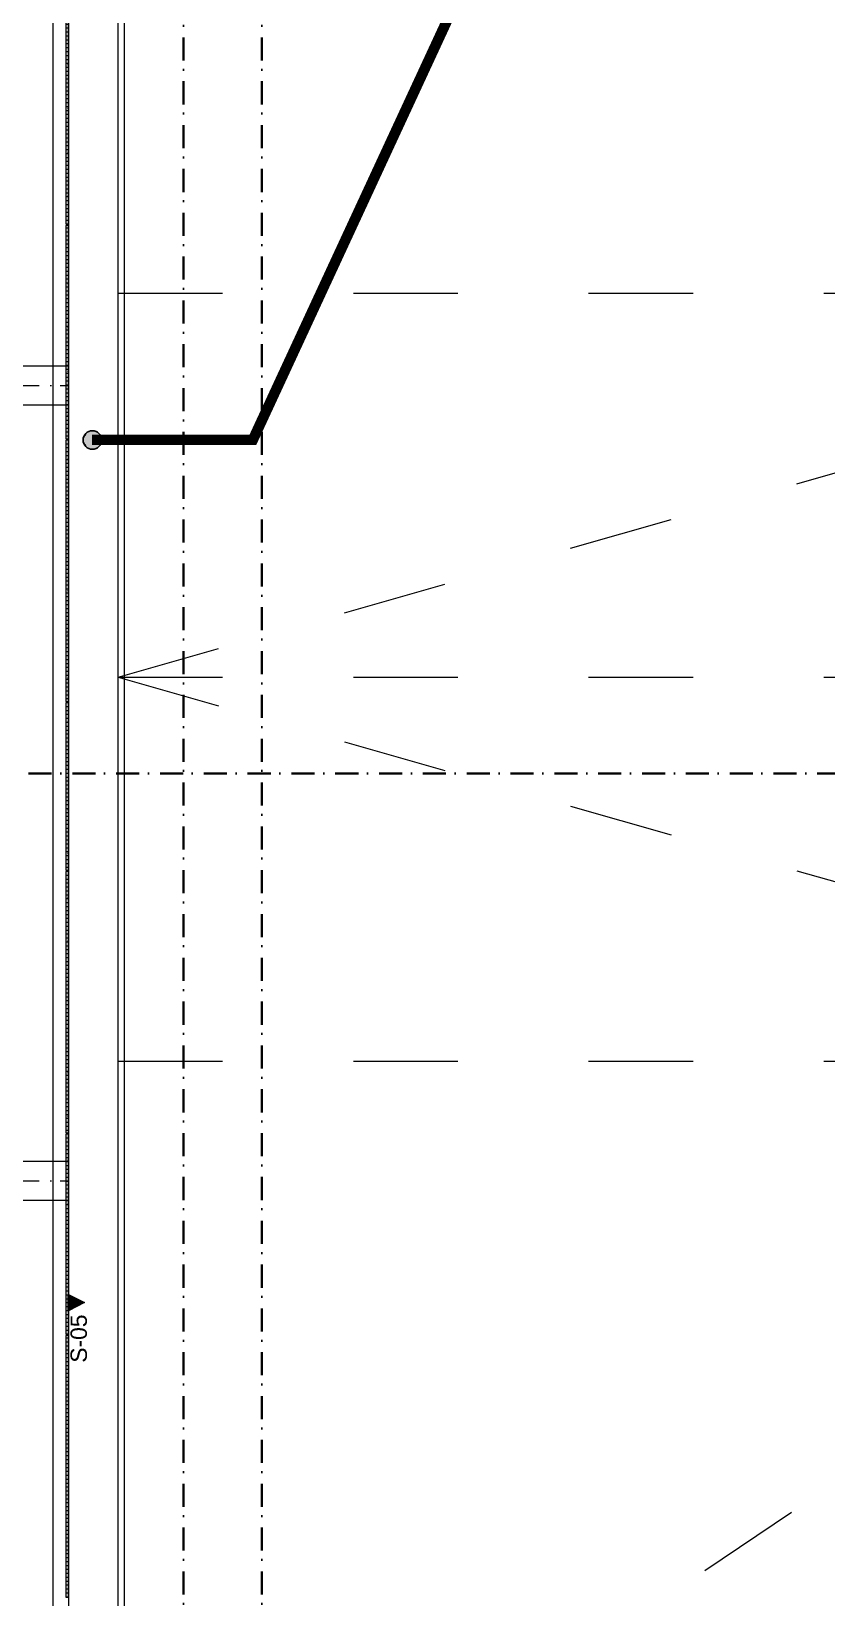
# Model space of a CAD drawing. Header units: millimetres. Extents: x 1322820 to 1391563, y 1051909 to 1098256.
# Drawn here: x 1355265 to 1361349, y 1059466 to 1071447 of the extents above; entities that cross this region are included whole.
import ezdxf
from ezdxf.enums import TextEntityAlignment as Align

# ---------------------------------------------------------------- set-up
doc = ezdxf.new("R2010")
doc.units = ezdxf.units.MM
doc.header["$MEASUREMENT"] = 0
doc.set_wipeout_variables(frame=1)
for name, pattern in [('AStair_dashed', [1800, 800, -1000]), ('Dot & Dashed', [335.138881, 176.388884, -88.194442, 0, -70.555556]), ('Wipeout_Contour', [1000, 0, -1000])]:
    doc.linetypes.add(name, pattern=pattern)
doc.layers.get('0').update_dxf_attribs({"true_color": 0x787878})
for name, color, linetype, lineweight, true_color in [('0_Pen_No__1', 7, 'Continuous', 13, 0x787878), ('0_Pen_No__21', 7, 'Continuous', 20, 0x787878), ('arhitectura - decoratii fatada_Pen_No__21', 7, 'Continuous', 20, 0x787878), ('New_arhitectura - axe_Pen_No__201', 7, 'Continuous', 35, 0x787878), ('New_arhitectura - copertina_Pen_No__1', 7, 'Continuous', 13, 0x787878), ('New_arhitectura - desen 2D_Pen_No__2', 7, 'Continuous', 13, 0x787878), ('New_arhitectura - sort tabla_Pen_No__21', 7, 'Continuous', 20, 0x787878), ('New_rezistenta - atic_Pen_No__1', 7, 'Continuous', 13, 0x787878)]:
    doc.layers.add(name, color=color, linetype=linetype, lineweight=lineweight, true_color=true_color)
for name, color, linetype, true_color in [('arhitectura - decoratii fatada', 7, 'Continuous', 0x787878), ('New_arhitectura - axe', 7, 'Continuous', 0x787878), ('New_arhitectura - sort tabla', 7, 'Continuous', 0x787878), ('New_rezistenta - atic', 7, 'Continuous', 0x787878)]:
    doc.layers.add(name, color=color, linetype=linetype, true_color=true_color)
doc.layers.add('circuite iluminat vitali', color=1, linetype='Continuous')
doc.layers.add('circuite prize vitali', color=1, linetype='Continuous')
doc.styles.add('GENERATED_STYLE_1', font='arialbd.ttf')
doc.styles.add('GENERATED_STYLE_2', font='arial.ttf')
pattern_1 = [(0, (1356235.236, 1078942.57), (0, 30), [])]

# ---------------------------------------------------------------- blocks, each defined once
blk = doc.blocks.new('HEA Beam 23')
at = {"layer": 'New_arhitectura - copertina_Pen_No__1', "color": 7, "linetype": 'Continuous', "lineweight": 13}
for p, q in [((600, 150), (0, 150)), ((0, 150), (0, 0)), ((1200, 150), (600, 150)), ((1200, 0), (1200, 150)), ((0, 0), (0, -150)), ((1200, -150), (1200, 0)), ((0, -150), (600, -150)), ((600, -150), (1200, -150))]:
    blk.add_line(p, q, dxfattribs=at)
at = {"layer": 'New_arhitectura - copertina_Pen_No__1', "color": 7, "linetype": 'Dot & Dashed', "lineweight": 13}
blk.add_line((0, 0), (1200, 0), dxfattribs=at)
blk = doc.blocks.new('Slab_1_1', base_point=(1346479, 1090721))
at = {"layer": 'New_arhitectura - sort tabla_Pen_No__21', "color": 7, "linetype": 'Continuous', "lineweight": 20, "flags": 128}
blk.add_lwpolyline([(1346479, 1090721), (1326679, 1090721), (1326679, 1075929), (1355429, 1075929), (1355429, 1056171), (1372849, 1056171), (1372849, 1096121), (1355279, 1096121), (1355279, 1089269), (1355829, 1089269), (1355829, 1095571), (1372229, 1095571), (1372229, 1056721), (1355979, 1056721), (1355979, 1076471), (1327229, 1076471), (1327229, 1090171), (1346479, 1090171)], close=True, dxfattribs=at)
blk = doc.blocks.new('Wall_22_1', base_point=(1355929, 1076421))
at = {"color": 254, "linetype": 'Wipeout_Contour', "lineweight": 0, "ltscale": 6898525.840029548}
blk.add_wipeout([(1355549, 1056321), (1355579, 1056321), (1355579, 1076041), (1355549, 1076041)], dxfattribs=at).dxf.layer = 'New_rezistenta - atic'
at = {"color": 254, "linetype": 'Wipeout_Contour', "lineweight": 0, "ltscale": 6898890.44123323}
blk.add_wipeout([(1355579, 1076071), (1355579, 1056421), (1355679, 1056421), (1355679, 1076071)], dxfattribs=at).dxf.layer = 'New_rezistenta - atic'
at = {"layer": 'New_rezistenta - atic_Pen_No__1', "color": 7, "linetype": 'Continuous', "lineweight": 13, "flags": 128}
blk.add_lwpolyline([(1355549, 1076041), (1355549, 1056291)], dxfattribs=at)
at = {"color": 254, "linetype": 'Wipeout_Contour', "lineweight": 0, "ltscale": 6899872.342146633}
blk.add_wipeout([(1355679, 1076171), (1355679, 1056671), (1355929, 1056671), (1355929, 1076171)], dxfattribs=at).dxf.layer = 'New_rezistenta - atic'
at = {"layer": 'New_rezistenta - atic_Pen_No__1', "color": 7, "linetype": 'Continuous', "lineweight": 13, "flags": 128}
blk.add_lwpolyline([(1355929, 1056671), (1355929, 1076171)], dxfattribs=at)
blk = doc.blocks.new('Wall_69_1', base_point=(1355529, 1069973))
at = {"layer": 'arhitectura - decoratii fatada', "linetype": 'Continuous', "lineweight": 0, "true_color": 0x000000}
h = blk.add_hatch(dxfattribs=at)
h.set_pattern_fill('PLYWOOD_0001', color=18, style=0, pattern_type=2)
h.set_pattern_definition(pattern_1)
h.paths.add_polyline_path([(1355549, 1069973), (1355549, 1071973), (1355529, 1071973), (1355529, 1069973)])
at = {"layer": 'arhitectura - decoratii fatada_Pen_No__21', "color": 7, "linetype": 'Continuous', "lineweight": 20, "flags": 128}
for points in [[(1355549, 1071973), (1355529, 1071973)], [(1355529, 1071973), (1355529, 1069973)], [(1355549, 1069973), (1355549, 1071973)], [(1355529, 1069973), (1355549, 1069973)]]:
    blk.add_lwpolyline(points, dxfattribs=at)
blk = doc.blocks.new('Wall_70_1', base_point=(1355529, 1068331))
at = {"layer": 'arhitectura - decoratii fatada', "linetype": 'Continuous', "lineweight": 0, "true_color": 0x000000}
h = blk.add_hatch(dxfattribs=at)
h.set_pattern_fill('PLYWOOD_0001', color=18, style=0, pattern_type=2)
h.set_pattern_definition(pattern_1)
h.paths.add_polyline_path([(1355549, 1068331), (1355549, 1069963), (1355529, 1069963), (1355529, 1068331)])
at = {"layer": 'arhitectura - decoratii fatada_Pen_No__21', "color": 7, "linetype": 'Continuous', "lineweight": 20, "flags": 128}
for points in [[(1355549, 1069963), (1355529, 1069963)], [(1355529, 1069963), (1355529, 1068331)], [(1355549, 1068331), (1355549, 1069963)], [(1355529, 1068331), (1355549, 1068331)]]:
    blk.add_lwpolyline(points, dxfattribs=at)
blk = doc.blocks.new('Wall_71_1', base_point=(1355529, 1066321))
at = {"layer": 'arhitectura - decoratii fatada', "linetype": 'Continuous', "lineweight": 0, "true_color": 0x000000}
h = blk.add_hatch(dxfattribs=at)
h.set_pattern_fill('PLYWOOD_0001', color=18, style=0, pattern_type=2)
h.set_pattern_definition(pattern_1)
h.paths.add_polyline_path([(1355549, 1066321), (1355549, 1068321), (1355529, 1068321), (1355529, 1066321)])
at = {"layer": 'arhitectura - decoratii fatada_Pen_No__21', "color": 7, "linetype": 'Continuous', "lineweight": 20, "flags": 128}
for points in [[(1355549, 1068321), (1355529, 1068321)], [(1355529, 1068321), (1355529, 1066321)], [(1355549, 1066321), (1355549, 1068321)], [(1355529, 1066321), (1355549, 1066321)]]:
    blk.add_lwpolyline(points, dxfattribs=at)
blk = doc.blocks.new('Wall_72_1', base_point=(1355529, 1065031))
at = {"layer": 'arhitectura - decoratii fatada', "linetype": 'Continuous', "lineweight": 0, "true_color": 0x000000}
h = blk.add_hatch(dxfattribs=at)
h.set_pattern_fill('PLYWOOD_0001', color=18, style=0, pattern_type=2)
h.set_pattern_definition(pattern_1)
h.paths.add_polyline_path([(1355549, 1065031), (1355549, 1066311), (1355529, 1066311), (1355529, 1065031)])
at = {"layer": 'arhitectura - decoratii fatada_Pen_No__21', "color": 7, "linetype": 'Continuous', "lineweight": 20, "flags": 128}
for points in [[(1355549, 1066311), (1355529, 1066311)], [(1355529, 1066311), (1355529, 1065031)], [(1355549, 1065031), (1355549, 1066311)], [(1355529, 1065031), (1355549, 1065031)]]:
    blk.add_lwpolyline(points, dxfattribs=at)
blk = doc.blocks.new('Wall_73_1', base_point=(1355529, 1063021))
at = {"layer": 'arhitectura - decoratii fatada', "linetype": 'Continuous', "lineweight": 0, "true_color": 0x000000}
h = blk.add_hatch(dxfattribs=at)
h.set_pattern_fill('PLYWOOD_0001', color=18, style=0, pattern_type=2)
h.set_pattern_definition(pattern_1)
h.paths.add_polyline_path([(1355549, 1063021), (1355549, 1065021), (1355529, 1065021), (1355529, 1063021)])
at = {"layer": 'arhitectura - decoratii fatada_Pen_No__21', "color": 7, "linetype": 'Continuous', "lineweight": 20, "flags": 128}
for points in [[(1355549, 1065021), (1355529, 1065021)], [(1355529, 1065021), (1355529, 1063021)], [(1355549, 1063021), (1355549, 1065021)], [(1355529, 1063021), (1355549, 1063021)]]:
    blk.add_lwpolyline(points, dxfattribs=at)
blk = doc.blocks.new('Wall_74_1', base_point=(1355529, 1061481))
at = {"layer": 'arhitectura - decoratii fatada', "linetype": 'Continuous', "lineweight": 0, "true_color": 0x000000}
h = blk.add_hatch(dxfattribs=at)
h.set_pattern_fill('PLYWOOD_0001', color=18, style=0, pattern_type=2)
h.set_pattern_definition(pattern_1)
h.paths.add_polyline_path([(1355549, 1061481), (1355549, 1063011), (1355529, 1063011), (1355529, 1061481)])
at = {"layer": 'arhitectura - decoratii fatada_Pen_No__21', "color": 7, "linetype": 'Continuous', "lineweight": 20, "flags": 128}
for points in [[(1355549, 1063011), (1355529, 1063011)], [(1355529, 1063011), (1355529, 1061481)], [(1355549, 1061481), (1355549, 1063011)], [(1355529, 1061481), (1355549, 1061481)]]:
    blk.add_lwpolyline(points, dxfattribs=at)
blk = doc.blocks.new('Wall_75_1', base_point=(1355529, 1059471))
at = {"layer": 'arhitectura - decoratii fatada', "linetype": 'Continuous', "lineweight": 0, "true_color": 0x000000}
h = blk.add_hatch(dxfattribs=at)
h.set_pattern_fill('PLYWOOD_0001', color=18, style=0, pattern_type=2)
h.set_pattern_definition(pattern_1)
h.paths.add_polyline_path([(1355549, 1059471), (1355549, 1061471), (1355529, 1061471), (1355529, 1059471)])
at = {"layer": 'arhitectura - decoratii fatada_Pen_No__21', "color": 7, "linetype": 'Continuous', "lineweight": 20, "flags": 128}
for points in [[(1355549, 1061471), (1355529, 1061471)], [(1355529, 1061471), (1355529, 1059471)], [(1355549, 1059471), (1355549, 1061471)], [(1355529, 1059471), (1355549, 1059471)]]:
    blk.add_lwpolyline(points, dxfattribs=at)
blk = doc.blocks.new('Cutting Plane_10_1', base_point=(1355547, 1081914))
at = {"linetype": 'Continuous', "lineweight": 0, "true_color": 0x000000}
blk.add_hatch(color=18, dxfattribs=at).paths.add_polyline_path([(1355547, 1061661), (1355672, 1061724), (1355547, 1061786)])
at = {"layer": '0_Pen_No__1', "color": 7, "linetype": 'Continuous', "lineweight": 13, "flags": 128}
blk.add_lwpolyline([(1355547, 1061661), (1355547, 1061786), (1355672, 1061724)], close=True, dxfattribs=at)
at = {"layer": '0_Pen_No__21', "color": 7, "linetype": 'Dot & Dashed', "lineweight": 20}
blk.add_line((1355547, 1081851), (1355547, 1061786), dxfattribs=at)
at = {"layer": '0_Pen_No__1', "color": 7, "lineweight": 13, "insert": (1355692, 1061263), "char_height": 125, "attachment_point": 7, "rotation": 90, "style": 'GENERATED_STYLE_2'}
blk.add_mtext('\\A1;\\pt0;S-05', dxfattribs=at)
blk = doc.blocks.new('Standard grid marker')
at = {"layer": 'New_arhitectura - axe_Pen_No__201', "linetype": 'Dot & Dashed', "lineweight": 35}
blk.add_line((1000, 0), (43350, 0), dxfattribs=at)
at = {"layer": 'New_arhitectura - axe_Pen_No__201', "lineweight": 35, "style": 'GENERATED_STYLE_1'}
for tag, p in [('AC_MarkerText_1_0', (-106, 7)), ('AC_MarkerText_1_1', (44456, 7))]:
    blk.add_attdef(tag, text='', height=125, rotation=270, dxfattribs=at).set_placement(p, align=Align.MIDDLE_CENTER)
blk = doc.blocks.new('Standard grid marker_10')
at = {"layer": 'New_arhitectura - axe_Pen_No__201', "linetype": 'Dot & Dashed', "lineweight": 35}
blk.add_line((1000, 0), (51497, 0), dxfattribs=at)
at = {"layer": 'New_arhitectura - axe_Pen_No__201', "lineweight": 35, "style": 'GENERATED_STYLE_1'}
for tag, p in [('AC_MarkerText_1_0', (-106, 6)), ('AC_MarkerText_1_1', (52603, 6))]:
    blk.add_attdef(tag, text='', height=125, rotation=180, dxfattribs=at).set_placement(p, align=Align.MIDDLE_CENTER)
blk = doc.blocks.new('terasa')
at = {"layer": 'New_arhitectura - desen 2D_Pen_No__2', "linetype": 'AStair_dashed', "lineweight": 13}
for p, q in [((1355928.539, 1069443.92), (1372278.547, 1069443.92)), ((1355928.539, 1066506.317), (1366234.763, 1069443.92)), ((1355928.539, 1066506.317), (1366234.763, 1063568.714)), ((1355928.539, 1066506.317), (1372278.547, 1066506.317)), ((1355928.539, 1063568.714), (1372278.547, 1063568.714)), ((1355928.539, 1056670.631), (1366234.763, 1063568.714))]:
    blk.add_line(p, q, dxfattribs=at)
at = {"layer": 'New_arhitectura - axe', "linetype": 'Continuous', "lineweight": 13, "zscale": 1000, "rotation": 90}
for p in [(1356428.539, 1052120.65), (1357028.539, 1052120.65)]:
    blk.add_blockref('Standard grid marker', p, dxfattribs=at)
at = {"layer": 'New_arhitectura - copertina_Pen_No__1', "linetype": 'Continuous', "lineweight": 13, "xscale": -1, "zscale": 1000, "rotation": 180}
for p in [(1354478.539, 1068737.277), (1354478.539, 1062653.954)]:
    blk.add_blockref('HEA Beam 23', p, dxfattribs=at)
at = {"layer": 'New_arhitectura - sort tabla', "linetype": 'Continuous', "lineweight": 20}
blk.add_blockref('Slab_1_1', (1346478.502, 1090720.6), dxfattribs=at)
at = {"layer": 'New_rezistenta - atic', "lineweight": 20}
blk.add_blockref('Wall_22_1', (1355928.539, 1076420.6), dxfattribs=at)
at = {"lineweight": 20}
blk.add_blockref('Cutting Plane_10_1', (1355546.705, 1081913.834), dxfattribs=at)
at = {"layer": 'arhitectura - decoratii fatada', "lineweight": 20}
for name, p in [('Wall_69_1', (1355528.539, 1069973.268)), ('Wall_70_1', (1355528.539, 1068330.604)), ('Wall_71_1', (1355528.539, 1066320.604)), ('Wall_72_1', (1355528.539, 1065030.65)), ('Wall_73_1', (1355528.539, 1063020.65)), ('Wall_74_1', (1355528.539, 1061480.65)), ('Wall_75_1', (1355528.539, 1059470.65))]:
    blk.add_blockref(name, p, dxfattribs=at)
at = {"layer": 'New_arhitectura - axe', "linetype": 'Continuous', "lineweight": 13, "zscale": 1000, "rotation": 180}
blk.add_blockref('Standard grid marker_10', (1375528.539, 1065770.65), dxfattribs=at)

msp = doc.modelspace()

# ---------------------------------------------------------------- block references
msp.add_blockref('terasa', (0, 0))

# ---------------------------------------------------------------- next in the draw order: hatches: boundary and pattern name
at = {"layer": 'circuite iluminat vitali'}
h = msp.add_hatch(color=256, dxfattribs=at)
h.paths.add_polyline_path([(1355800, 1068342, -0.528515), (1355727, 1068249), (1355761, 1068327)])
h.paths.add_polyline_path([(1355800, 1068342), (1355761, 1068327), (1355781, 1068372, -0.127588)])
h.paths.add_polyline_path([(1355781, 1068372), (1355727, 1068249, -0.086363), (1355703, 1068255, -0.099878), (1355680, 1068271), (1355733, 1068392, -0.099878), (1355761, 1068386, -0.086363)])
h.paths.add_polyline_path([(1355733, 1068392), (1355680, 1068271, -0.664213)])

# ---------------------------------------------------------------- next in the draw order: linework, layer by layer
msp.add_circle((1355732, 1068321), 71.3, dxfattribs=at)
at = {"layer": 'circuite prize vitali', "lineweight": 20, "const_width": 80}
msp.add_lwpolyline([(1362085, 1085484), (1361711, 1085260), (1361711, 1078579), (1356960, 1068323), (1356960, 1068323), (1356960, 1068323), (1356960, 1068323), (1356960, 1068323), (1356960, 1068323), (1356960, 1068323), (1355730, 1068323)], dxfattribs=at)
at = {"layer": 'circuite prize vitali', "linetype": 'Continuous', "flags": 128}
msp.add_lwpolyline([(1355732, 1068313, 0, 0, 0), (1355732, 1068313, 0, 0, 0), (1355732, 1068313, 0, 0, 0), (1354532, 1067111, 179, 0, 0), (1354231, 1066811, 0, 0, 0)], format="xyseb", dxfattribs=at)

doc.saveas('drawing.dxf')
